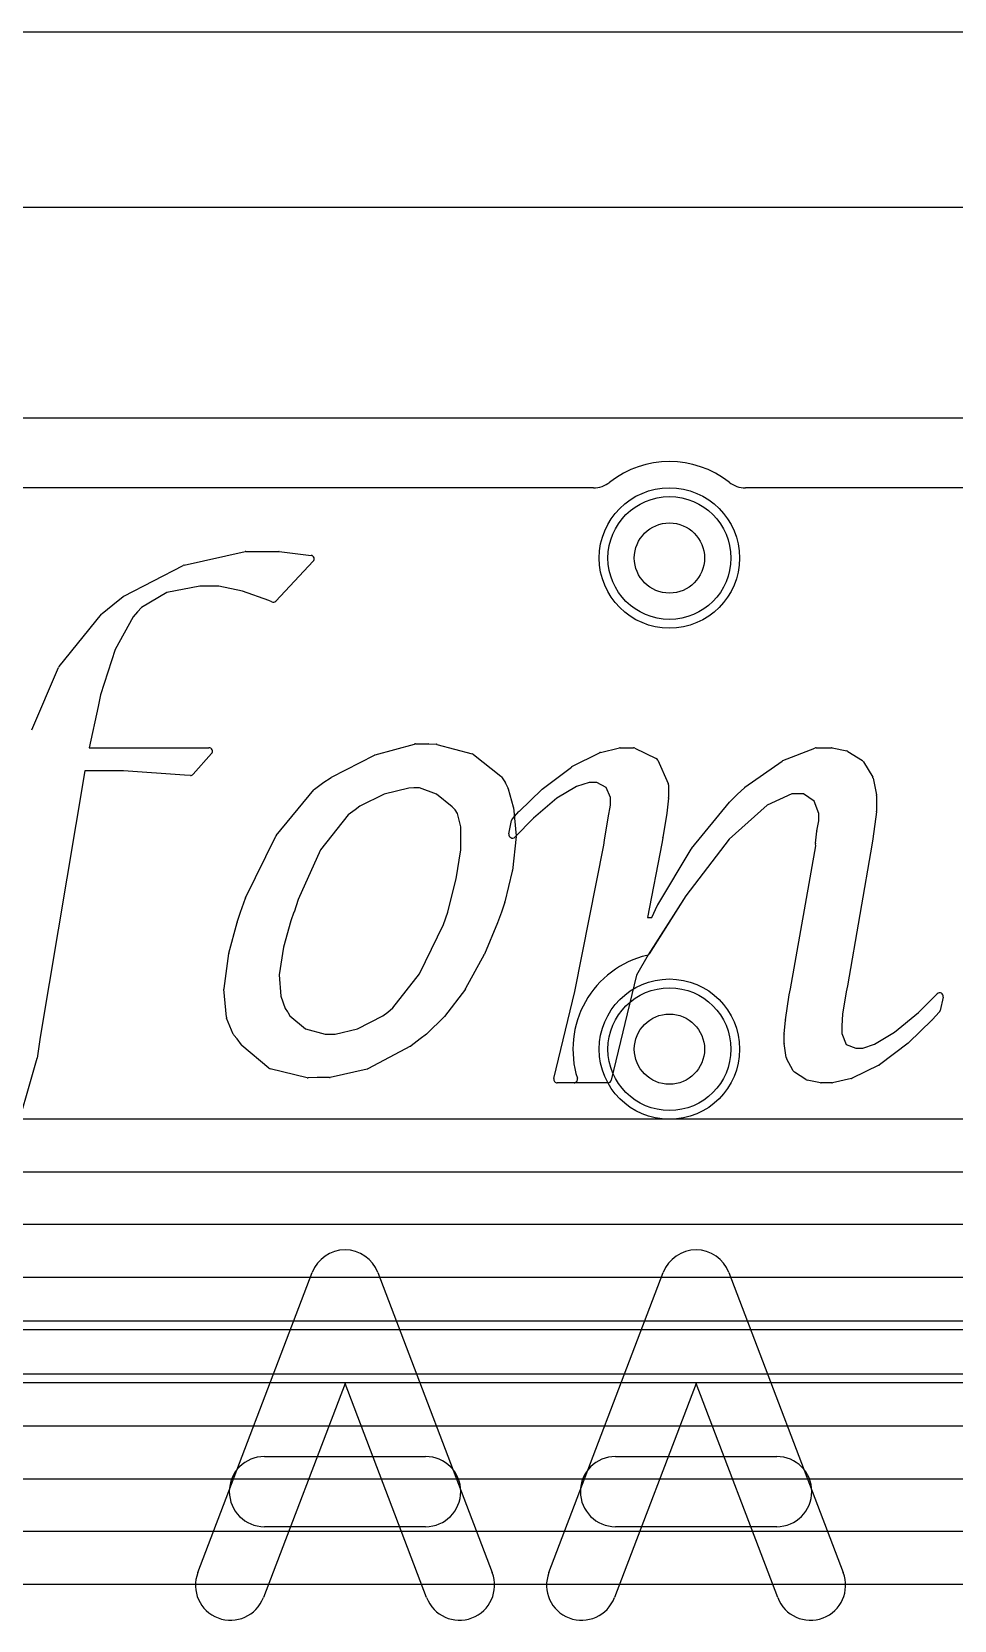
# Model space of a CAD drawing. Extents: x 0 to 57.3, y -1 to 20.5.
# Drawn here: x 12.184 to 14.811, y 15.972 to 20.5 of the extents above; entities that cross this region are included whole.
import ezdxf

# ---------------------------------------------------------------- set-up
doc = ezdxf.new("R2010")
doc.units = 0
for name, color, linetype in [('Hole', 1, 'CONTINUOUS'), ('L1', 3, 'CONTINUOUS'), ('L2', 3, 'CONTINUOUS'), ('L3', 3, 'CONTINUOUS'), ('L4', 3, 'CONTINUOUS'), ('Outline', 7, 'CONTINUOUS'), ('PartsArea-B', 111, 'CONTINUOUS'), ('PartsSilk-A', 221, 'CONTINUOUS'), ('Resist-A', 2, 'CONTINUOUS'), ('Resist-B', 2, 'CONTINUOUS'), ('Silk-A', 140, 'CONTINUOUS')]:
    doc.layers.add(name, color=color, linetype=linetype)

msp = doc.modelspace()

# ---------------------------------------------------------------- linework, layer by layer
at = {"layer": 'Hole'}
for centre in [(14, 19), (14, 17.6)]:
    msp.add_circle(centre, 0.1, dxfattribs=at)
at = {"layer": 'L1'}
msp.add_line((7.80004, 19.4), (17.775, 19.4), dxfattribs=at)
for centre in [(14, 19), (14, 17.6)]:
    msp.add_circle(centre, 0.2, dxfattribs=at)
at = {"layer": 'L2'}
msp.add_line((7.33668, 19.39996), (17.77499, 19.39996), dxfattribs=at)
for centre in [(14, 19), (14, 17.6)]:
    msp.add_circle(centre, 0.2, dxfattribs=at)
at = {"layer": 'L3'}
for p, q in [((7.33668, 19.39996), (17.77499, 19.39996)), ((22.48614, 17.40002), (9.06096, 17.40002)), ((9.06096, 17.24998), (22.48614, 17.24998)), ((22.48614, 17.09998), (9.06096, 17.09998)), ((9.06099, 16.94999), (22.48614, 16.94999)), ((22.48614, 16.79999), (9.06099, 16.79999)), ((9.06099, 16.64995), (22.12366, 16.64995))]:
    msp.add_line(p, q, dxfattribs=at)
for centre in [(14, 19), (14, 17.6)]:
    msp.add_circle(centre, 0.2, dxfattribs=at)
at = {"layer": 'L4'}
for p, q in [((7.33668, 19.39996), (17.77499, 19.39996)), ((22.3, 16.82504), (6.97808, 16.82504)), ((6.97808, 16.675), (22.3, 16.675)), ((22.3, 16.525), (6.97808, 16.525)), ((6.97809, 16.375), (21.28578, 16.375)), ((21.28578, 16.225), (6.97809, 16.225)), ((6.97809, 16.075), (20.68578, 16.075))]:
    msp.add_line(p, q, dxfattribs=at)
for centre in [(14, 19), (14, 17.6)]:
    msp.add_circle(centre, 0.2, dxfattribs=at)
at = {"layer": 'Outline'}
msp.add_line((5, 20), (18.45, 20), dxfattribs=at)
at = {"layer": 'PartsArea-B'}
msp.add_line((0, 20), (57.3, 20), dxfattribs=at)
at = {"layer": 'PartsSilk-A'}
for p, q in [((12.61769, 18.97961), (12.79115, 19.01871)), ((12.79335, 19.01895), (12.88704, 19.01895)), ((12.88828, 19.01887), (12.97949, 19.00749)), ((12.44605, 18.89119), (12.6153, 18.97873)), ((12.98554, 18.99073), (12.87883, 18.87694)), ((12.41454, 18.86618), (12.44438, 18.89011)), ((12.56825, 18.90177), (12.49631, 18.85893)), ((12.66278, 18.92015), (12.56825, 18.90177)), ((12.71681, 18.92015), (12.66278, 18.92015)), ((12.78434, 18.9059), (12.71681, 18.92015)), ((12.85869, 18.87849), (12.78434, 18.9059)), ((12.2614, 18.69071), (12.38247, 18.83997)), ((12.38395, 18.84145), (12.41451, 18.86616)), ((12.48502, 18.8466), (12.47241, 18.83233)), ((12.49631, 18.85893), (12.48502, 18.8466)), ((12.86753, 18.87462), (12.85869, 18.87849)), ((12.47241, 18.83233), (12.42082, 18.73931)), ((12.42082, 18.73931), (12.37966, 18.60964)), ((12.18371, 18.51058), (12.25998, 18.68835)), ((12.37966, 18.60964), (12.37233, 18.57699)), ((12.37233, 18.57699), (12.3471, 18.45913)), ((12.3471, 18.45913), (12.68818, 18.45913)), ((12.69568, 18.44251), (12.6435, 18.38342)), ((13.0371, 18.37502), (13.16009, 18.43786)), ((13.16197, 18.43859), (13.27392, 18.46961)), ((13.27659, 18.46997), (13.31322, 18.46997)), ((13.31362, 18.46996), (13.33569, 18.46909)), ((13.33793, 18.46874), (13.43792, 18.44141)), ((13.44146, 18.43963), (13.51953, 18.37832)), ((13.72227, 18.40528), (13.80111, 18.44476)), ((13.80321, 18.44553), (13.85763, 18.45884)), ((13.86001, 18.45913), (13.89742, 18.45913)), ((13.90178, 18.45813), (13.96239, 18.42873)), ((14.3229, 18.42242), (14.41458, 18.45844)), ((14.41824, 18.45913), (14.46159, 18.45913)), ((14.46366, 18.45891), (14.5051, 18.45012)), ((14.50842, 18.44876), (14.54952, 18.42247)), ((12.33477, 18.39327), (12.20769, 17.63384)), ((12.44474, 18.39327), (12.33477, 18.39327)), ((12.61849, 18.38059), (12.44474, 18.39327)), ((13.63778, 18.34088), (13.72068, 18.40428)), ((13.96719, 18.42374), (13.99638, 18.35699)), ((14.21488, 18.3464), (14.32079, 18.42128)), ((14.55271, 18.41919), (14.57908, 18.37519)), ((12.63569, 18.38004), (12.61891, 18.38056)), ((12.88025, 18.20893), (12.98693, 18.33934)), ((12.98867, 18.34101), (13.01215, 18.35864)), ((13.01266, 18.35899), (13.03615, 18.37447)), ((13.25756, 18.3435), (13.18774, 18.32705)), ((13.27174, 18.34492), (13.25756, 18.3435)), ((13.28794, 18.34492), (13.27174, 18.34492)), ((13.33671, 18.32664), (13.28794, 18.34492)), ((13.52168, 18.376), (13.53269, 18.35949)), ((13.53347, 18.35808), (13.54026, 18.34316)), ((13.54078, 18.34176), (13.55536, 18.29063)), ((13.57176, 18.27769), (13.63693, 18.34016)), ((13.7352, 18.34905), (13.67898, 18.31507)), ((13.77148, 18.36033), (13.7352, 18.34905)), ((13.79281, 18.36033), (13.77148, 18.36033)), ((13.82022, 18.34556), (13.79281, 18.36033)), ((13.83258, 18.3174), (13.82022, 18.34556)), ((13.99722, 18.35298), (13.99722, 18.31703)), ((14.19432, 18.32638), (14.21364, 18.34536)), ((14.5803, 18.37202), (14.58977, 18.32495)), ((13.11841, 18.29269), (13.1046, 18.2822)), ((13.18774, 18.32705), (13.11841, 18.29269)), ((13.38095, 18.29089), (13.33671, 18.32664)), ((13.67898, 18.31507), (13.61312, 18.25848)), ((13.82591, 18.25935), (13.83258, 18.2958)), ((13.83258, 18.2958), (13.83258, 18.3174)), ((13.99716, 18.31592), (13.99239, 18.27305)), ((14.06305, 18.17155), (14.17116, 18.30381)), ((14.27842, 18.29513), (14.17037, 18.19828)), ((14.17194, 18.30466), (14.19432, 18.32638)), ((14.34879, 18.3274), (14.27842, 18.29513)), ((14.38224, 18.3274), (14.34879, 18.3274)), ((14.41195, 18.30673), (14.38224, 18.3274)), ((14.42532, 18.27173), (14.41195, 18.30673)), ((14.58997, 18.32298), (14.58997, 18.27802)), ((13.08481, 18.26775), (13.00612, 18.16854)), ((13.10444, 18.28208), (13.08481, 18.26775)), ((13.38956, 18.28214), (13.38095, 18.29089)), ((13.39624, 18.27199), (13.38956, 18.28214)), ((13.40575, 18.23415), (13.39624, 18.27199)), ((13.543, 18.21367), (13.5506, 18.25215)), ((13.55298, 18.25691), (13.57125, 18.27717)), ((13.5557, 18.28879), (13.563, 18.20827)), ((13.61312, 18.25848), (13.55992, 18.2047)), ((13.81508, 18.19595), (13.82589, 18.25923)), ((13.99233, 18.27259), (13.98128, 18.2029)), ((14.4201, 18.22193), (14.42532, 18.25051)), ((14.42532, 18.25051), (14.42532, 18.27173)), ((14.58988, 18.27672), (14.57976, 18.19976)), ((12.79269, 18.03173), (12.87902, 18.20701)), ((13.40566, 18.16805), (13.40575, 18.23415)), ((13.56299, 18.20631), (13.55273, 18.10916)), ((13.98124, 18.20267), (13.97818, 18.18595)), ((14.41607, 18.18739), (14.42001, 18.22128)), ((13.00612, 18.16854), (12.94255, 18.02643)), ((13.39226, 18.08596), (13.40566, 18.16805)), ((13.7302, 17.76401), (13.81304, 18.1813)), ((13.81304, 18.1813), (13.81504, 18.19565)), ((13.97816, 18.18586), (13.93756, 17.97547)), ((13.96665, 18.01145), (14.06222, 18.17037)), ((14.17037, 18.19828), (14.04689, 18.03684)), ((14.34453, 17.77171), (14.4166, 18.17976)), ((14.4166, 18.17976), (14.41605, 18.18524)), ((14.57761, 18.18746), (14.50768, 17.7807)), ((14.5797, 18.19932), (14.57761, 18.18746)), ((13.3749, 18.01422), (13.39226, 18.08596)), ((13.5525, 18.10784), (13.53104, 18.01974)), ((12.77831, 17.99044), (12.79222, 18.03058)), ((12.94255, 18.02643), (12.93065, 17.99054)), ((14.04689, 18.03684), (13.93986, 17.86845)), ((12.76874, 17.96189), (12.77827, 17.99034)), ((12.93055, 17.99025), (12.92171, 17.96609)), ((13.35688, 17.95565), (13.36848, 17.99039)), ((13.36848, 17.99039), (13.3749, 18.01422)), ((13.52126, 17.99029), (13.51058, 17.96031)), ((13.53081, 18.01895), (13.52132, 17.99049)), ((13.93756, 17.97547), (13.94989, 17.97547)), ((13.94989, 17.97547), (13.96615, 18.01051)), ((12.74539, 17.8734), (12.76856, 17.96126)), ((12.92171, 17.96609), (12.90026, 17.89097)), ((13.2877, 17.81456), (13.35688, 17.95565)), ((13.51037, 17.95978), (13.47287, 17.87096)), ((12.90026, 17.89097), (12.88852, 17.81185)), ((12.73125, 17.77295), (12.74516, 17.87224)), ((13.47245, 17.87008), (13.41953, 17.77263)), ((13.93986, 17.86845), (13.90667, 17.81083)), ((12.88852, 17.81185), (12.89328, 17.75104)), ((13.2123, 17.7182), (13.2877, 17.81456)), ((13.90667, 17.81083), (13.83443, 17.5118)), ((12.73802, 17.69131), (12.73119, 17.7707)), ((12.89328, 17.75104), (12.90578, 17.7159)), ((13.41871, 17.77137), (13.35929, 17.69295)), ((13.67087, 17.51648), (13.7302, 17.76401)), ((14.33096, 17.68343), (14.34147, 17.75497)), ((14.34152, 17.75533), (14.34453, 17.77171)), ((14.50352, 17.76337), (14.49325, 17.6993)), ((14.50754, 17.78005), (14.50352, 17.76337)), ((14.70946, 17.70483), (14.76287, 17.75774)), ((12.90578, 17.7159), (12.91242, 17.70609)), ((12.91273, 17.7056), (12.91901, 17.69506)), ((13.18361, 17.69544), (13.19765, 17.70585)), ((13.19765, 17.70585), (13.2123, 17.7182)), ((14.6413, 17.64823), (14.70946, 17.70483)), ((14.76877, 17.70541), (14.74928, 17.6842)), ((14.77967, 17.74848), (14.77117, 17.71002)), ((12.75747, 17.64309), (12.73874, 17.68834)), ((12.91901, 17.69506), (12.9638, 17.65826)), ((13.11184, 17.65786), (13.18361, 17.69544)), ((13.35829, 17.69182), (13.30873, 17.64363)), ((14.32658, 17.64403), (14.33091, 17.68308)), ((14.49325, 17.6993), (14.49117, 17.66649)), ((14.49117, 17.66649), (14.49117, 17.64503)), ((14.74886, 17.68377), (14.68081, 17.61814)), ((12.20769, 17.63384), (12.19876, 17.5743)), ((12.76904, 17.62919), (12.75922, 17.64029)), ((12.78061, 17.61209), (12.76904, 17.62919)), ((12.9638, 17.65826), (13.01909, 17.64309)), ((13.01909, 17.64309), (13.03738, 17.64309)), ((13.03788, 17.64308), (13.04778, 17.64259)), ((13.04778, 17.64259), (13.11184, 17.65786)), ((13.28974, 17.62919), (13.26418, 17.60927)), ((13.30778, 17.64283), (13.28974, 17.62919)), ((14.32652, 17.61725), (14.32652, 17.64293)), ((14.33271, 17.57669), (14.32664, 17.61571)), ((14.49117, 17.64503), (14.50331, 17.61364)), ((14.50331, 17.61364), (14.53083, 17.60294)), ((14.55115, 17.60294), (14.58435, 17.61428)), ((14.58435, 17.61428), (14.6413, 17.64823)), ((14.67993, 17.61739), (14.59799, 17.55496)), ((12.19848, 17.57301), (12.12697, 17.32455)), ((12.85861, 17.54629), (12.78248, 17.61003)), ((13.26271, 17.60832), (13.14133, 17.54403)), ((14.35247, 17.53803), (14.33374, 17.57357)), ((14.53083, 17.60294), (14.55115, 17.60294)), ((12.96766, 17.51827), (12.86262, 17.54425)), ((13.13885, 17.54312), (13.03346, 17.51935)), ((14.38885, 17.5132), (14.35593, 17.53427)), ((14.59629, 17.55391), (14.52041, 17.51713)), ((12.99647, 17.51911), (12.9705, 17.51798)), ((13.03126, 17.51911), (12.99647, 17.51911)), ((13.82471, 17.50415), (13.68059, 17.50415)), ((14.43071, 17.50433), (14.39233, 17.5118)), ((14.46266, 17.50415), (14.43262, 17.50415)), ((14.51824, 17.51637), (14.46485, 17.50439)), ((12.65655, 16.10782), (12.98248, 16.96338)), ((13.16938, 16.96338), (13.4953, 16.10782)), ((13.65655, 16.10782), (13.98248, 16.96338)), ((14.16938, 16.96338), (14.4953, 16.10782)), ((13.07593, 16.64688), (12.84345, 16.03662)), ((13.3084, 16.03662), (13.07593, 16.64688)), ((14.07593, 16.64688), (13.84345, 16.03662)), ((14.3084, 16.03662), (14.07593, 16.64688)), ((12.8463, 16.43889), (13.30556, 16.43889)), ((13.8463, 16.43889), (14.30556, 16.43889)), ((13.30556, 16.23889), (12.8463, 16.23889)), ((14.30556, 16.23889), (13.8463, 16.23889))]:
    msp.add_line(p, q, dxfattribs=at)
for centre, radius, start, end in [((12.79335, 19.00895), 0.01, 90, 102.70273), ((12.88704, 19.00895), 0.01, 82.87498, 90), ((12.61989, 18.96985), 0.01, 102.70273, 117.33408), ((12.97825, 18.99757), 0.01, -43.17591, 82.87498), ((12.45064, 18.88231), 0.01, 117.33408, 128.74928), ((12.39024, 18.83367), 0.01, 128.95496, 140.96449), ((12.4208, 18.85838), 0.01, 128.74928, 128.95496), ((12.87154, 18.88378), 0.01, -113.6425, -43.17591), ((12.26917, 18.68441), 0.01, 140.96449, 156.79388), ((12.68818, 18.44913), 0.01, -41.43377, 90), ((13.16464, 18.42896), 0.01, 105.49649, 117.06418), ((13.27659, 18.45997), 0.01, 90, 105.48601), ((13.31322, 18.45997), 0.01, 87.7071, 90), ((13.33529, 18.4591), 0.01, 74.68455, 87.73009), ((13.43528, 18.43176), 0.01, 51.85885, 74.71445), ((13.80559, 18.43582), 0.01, 103.77214, 116.6163), ((13.86001, 18.44913), 0.01, 90, 103.77214), ((13.89742, 18.44913), 0.01, 64.15239, 90), ((13.95803, 18.41973), 0.01, 23.6425, 64.15239), ((14.41824, 18.44913), 0.01, 90, 111.46106), ((14.46159, 18.44913), 0.01, 78.04935, 90), ((14.50303, 18.44034), 0.01, 57.37496, 78.04935), ((12.636, 18.39004), 0.01, -91.7756, -41.43377), ((13.72675, 18.39634), 0.01, 116.6163, 127.39732), ((14.32656, 18.41311), 0.01, 111.46106, 125.23136), ((14.54413, 18.41405), 0.01, 30.92446, 57.37496), ((12.61922, 18.39056), 0.01, -94.1877, -91.7756), ((12.99467, 18.33301), 0.01, 126.8699, 140.71534), ((13.01815, 18.35064), 0.01, 123.32432, 126.88921), ((13.04165, 18.36612), 0.01, 117.07775, 123.3798), ((13.51335, 18.37046), 0.01, 33.62653, 51.85649), ((13.52437, 18.35394), 0.01, 24.46293, 33.70546), ((13.53116, 18.33902), 0.01, 15.89819, 24.47162), ((13.64385, 18.33294), 0.01, 127.39732, 133.78457), ((13.98722, 18.35298), 0.01, 0, 23.6425), ((14.22065, 18.33823), 0.01, 125.23136, 134.51377), ((14.5705, 18.37005), 0.01, 11.36614, 30.92446), ((13.98722, 18.31703), 0.01, -6.37182, 0), ((14.1789, 18.29748), 0.01, 134.10862, 140.72269), ((14.57997, 18.32298), 0.01, 0, 11.36614), ((13.09855, 18.29016), 0.01, -53.90943, -52.7819), ((13.56041, 18.25021), 0.01, 137.95745, 168.81367), ((13.54574, 18.28789), 0.01, 5.16331, 15.91921), ((13.57868, 18.27047), 0.01, 133.78457, 137.95745), ((13.83575, 18.25755), 0.01, 169.63368, 170.3305), ((13.98245, 18.27416), 0.01, -9.0292, -6.37182), ((14.57997, 18.27802), 0.01, -7.47342, 0), ((12.88799, 18.20259), 0.01, 140.67836, 153.77784), ((13.55281, 18.21173), 0.01, 168.81367, -44.67584), ((13.55304, 18.20737), 0.01, -6.08094, 5.18112), ((13.9714, 18.20447), 0.01, -10.36632, -9.0292), ((14.42994, 18.22013), 0.01, 169.63368, 173.39397), ((13.82494, 18.19427), 0.01, 170.3305, 172.06445), ((13.96834, 18.18775), 0.01, -10.89418, -10.36632), ((14.07079, 18.16522), 0.01, 140.72269, 148.99693), ((14.426, 18.18624), 0.01, 173.39397, -174.2609), ((14.56985, 18.20106), 0.01, -10.01793, -7.47342), ((13.54279, 18.11021), 0.01, -13.71647, -6.02821), ((12.80167, 18.02731), 0.01, 153.79336, 160.8925), ((12.78775, 17.98716), 0.01, 160.83983, 161.47463), ((12.92116, 17.99369), 0.01, -20.12017, -18.34428), ((13.51171, 17.99326), 0.01, -17.27542, -16.10105), ((13.52132, 18.02211), 0.01, -18.41683, -13.69146), ((13.97522, 18.0063), 0.01, 148.99693, 155.1008), ((12.77823, 17.95871), 0.01, 161.47454, 165.22925), ((13.50116, 17.96367), 0.01, -22.89759, -19.61422), ((12.75506, 17.87085), 0.01, 165.22728, 172.02656), ((13.46366, 17.87485), 0.01, -28.48701, -22.88958), ((12.74115, 17.77156), 0.01, 172.00769, -175.08093), ((13.41074, 17.7774), 0.01, -37.11068, -28.50479), ((14.35136, 17.75352), 0.01001, 169.57735, 171.65913), ((14.49782, 17.78239), 0.01, -13.53586, -9.72597), ((14.76991, 17.75064), 0.01, -12.47907, 134.75688), ((12.90414, 17.70049), 0.01, 30.74747, 34.08295), ((14.76141, 17.71218), 0.01, -42.609, -12.47907), ((12.74798, 17.69216), 0.01, -175.12212, -157.51623), ((13.35132, 17.69899), 0.01, -45.81035, -37.15422), ((14.34085, 17.68198), 0.01, 171.65913, 173.68512), ((14.74192, 17.69097), 0.01, -46.05341, -42.609), ((12.76671, 17.64692), 0.01, -157.48589, -138.49052), ((13.03738, 17.63309), 0.01, 87.13473, 90), ((13.30183, 17.65086), 0.01, -53.46261, -46.33881), ((14.33652, 17.64293), 0.01, 173.68512, 180), ((14.33652, 17.61725), 0.01, 180, -171.14057), ((14.67387, 17.62534), 0.01, -52.68303, -46.05341), ((12.18887, 17.57578), 0.01, -16.07917, -8.51093), ((12.7889, 17.6177), 0.01, -145.91304, -129.93598), ((13.25803, 17.61716), 0.01, -62.10273, -52.06613), ((14.34259, 17.57823), 0.01, -171.14057, -152.23079), ((12.86502, 17.55396), 0.01, -129.8863, -103.89541), ((13.13665, 17.55287), 0.01, -77.28466, -62.09349), ((14.36132, 17.54269), 0.01, -152.23079, -122.62504), ((14.59193, 17.56291), 0.01, -64.15239, -52.68303), ((12.97007, 17.52797), 0.01, -103.95282, -87.51408), ((13.03126, 17.52911), 0.01, -90, -77.29299), ((13.68059, 17.51415), 0.01, 166.51987, -90), ((13.82471, 17.51415), 0.01, -90, -13.59156), ((14.39424, 17.52162), 0.01, -122.62504, -101.00666), ((14.43262, 17.51415), 0.01, -101.00666, -90), ((14.46266, 17.51415), 0.01, -90, -77.35315), ((14.51605, 17.52613), 0.01, -77.35315, -64.15239), ((13.07593, 16.92778), 0.1, 20.85446, 159.1454), ((14.07593, 16.92778), 0.1, 20.85446, 159.1454), ((12.8463, 16.33889), 0.1, 90, -90), ((13.30556, 16.33889), 0.1, -90, 90), ((13.8463, 16.33889), 0.1, 90, -90), ((14.30556, 16.33889), 0.1, -90, 90), ((12.75, 16.07222), 0.1, 159.14554, -20.8546), ((13.40185, 16.07222), 0.1, -159.14554, 20.85401), ((13.75, 16.07222), 0.1, 159.14554, -20.8546), ((14.40185, 16.07222), 0.1, -159.14554, 20.85401)]:
    msp.add_arc(centre, radius, start, end, dxfattribs=at)
at = {"layer": 'Resist-A'}
for centre in [(14, 19), (14, 17.6)]:
    msp.add_circle(centre, 0.175, dxfattribs=at)
at = {"layer": 'Resist-B'}
for centre in [(14, 19), (14, 17.6)]:
    msp.add_circle(centre, 0.175, dxfattribs=at)
at = {"layer": 'Silk-A'}
for p, q in [((5.575, 20.5), (18.925, 20.5)), ((13.78349, 19.2), (11.71651, 19.2)), ((16.28349, 19.2), (14.21651, 19.2)), ((12.61769, 18.97961), (12.79115, 19.01871)), ((12.79335, 19.01895), (12.88704, 19.01895)), ((12.88828, 19.01887), (12.97949, 19.00749)), ((12.44605, 18.89119), (12.6153, 18.97873)), ((12.98554, 18.99073), (12.87883, 18.87694)), ((12.41454, 18.86618), (12.44438, 18.89011)), ((12.56825, 18.90177), (12.49631, 18.85893)), ((12.66278, 18.92015), (12.56825, 18.90177)), ((12.71681, 18.92015), (12.66278, 18.92015)), ((12.78434, 18.9059), (12.71681, 18.92015)), ((12.85869, 18.87849), (12.78434, 18.9059)), ((12.2614, 18.69071), (12.38247, 18.83997)), ((12.38395, 18.84145), (12.41451, 18.86616)), ((12.48502, 18.8466), (12.47241, 18.83233)), ((12.49631, 18.85893), (12.48502, 18.8466)), ((12.86753, 18.87462), (12.85869, 18.87849)), ((12.47241, 18.83233), (12.42082, 18.73931)), ((12.42082, 18.73931), (12.37966, 18.60964)), ((12.18371, 18.51058), (12.25998, 18.68835)), ((12.37966, 18.60964), (12.37233, 18.57699)), ((12.37233, 18.57699), (12.3471, 18.45913)), ((12.3471, 18.45913), (12.68818, 18.45913)), ((12.69568, 18.44251), (12.6435, 18.38342)), ((13.0371, 18.37502), (13.16009, 18.43786)), ((13.16197, 18.43859), (13.27392, 18.46961)), ((13.27659, 18.46997), (13.31322, 18.46997)), ((13.31362, 18.46996), (13.33569, 18.46909)), ((13.33793, 18.46874), (13.43792, 18.44141)), ((13.44146, 18.43963), (13.51953, 18.37832)), ((13.72227, 18.40528), (13.80111, 18.44476)), ((13.80321, 18.44553), (13.85763, 18.45884)), ((13.86001, 18.45913), (13.89742, 18.45913)), ((13.90178, 18.45813), (13.96239, 18.42873)), ((14.3229, 18.42242), (14.41458, 18.45844)), ((14.41824, 18.45913), (14.46159, 18.45913)), ((14.46366, 18.45891), (14.5051, 18.45012)), ((14.50842, 18.44876), (14.54952, 18.42247)), ((12.33477, 18.39327), (12.20769, 17.63384)), ((12.44474, 18.39327), (12.33477, 18.39327)), ((12.61849, 18.38059), (12.44474, 18.39327)), ((13.63778, 18.34088), (13.72068, 18.40428)), ((13.96719, 18.42374), (13.99638, 18.35699)), ((14.21488, 18.3464), (14.32079, 18.42128)), ((14.55271, 18.41919), (14.57908, 18.37519)), ((12.63569, 18.38004), (12.61891, 18.38056)), ((12.88025, 18.20893), (12.98693, 18.33934)), ((12.98867, 18.34101), (13.01215, 18.35864)), ((13.01266, 18.35899), (13.03615, 18.37447)), ((13.25756, 18.3435), (13.18774, 18.32705)), ((13.27174, 18.34492), (13.25756, 18.3435)), ((13.28794, 18.34492), (13.27174, 18.34492)), ((13.33671, 18.32664), (13.28794, 18.34492)), ((13.52168, 18.376), (13.53269, 18.35949)), ((13.53347, 18.35808), (13.54026, 18.34316)), ((13.54078, 18.34176), (13.55536, 18.29063)), ((13.57176, 18.27769), (13.63693, 18.34016)), ((13.7352, 18.34905), (13.67898, 18.31507)), ((13.77148, 18.36033), (13.7352, 18.34905)), ((13.79281, 18.36033), (13.77148, 18.36033)), ((13.82022, 18.34556), (13.79281, 18.36033)), ((13.83258, 18.3174), (13.82022, 18.34556)), ((13.99722, 18.35298), (13.99722, 18.31703)), ((14.19432, 18.32638), (14.21364, 18.34536)), ((14.5803, 18.37202), (14.58977, 18.32495)), ((13.11841, 18.29269), (13.1046, 18.2822)), ((13.18774, 18.32705), (13.11841, 18.29269)), ((13.38095, 18.29089), (13.33671, 18.32664)), ((13.67898, 18.31507), (13.61312, 18.25848)), ((13.82591, 18.25935), (13.83258, 18.2958)), ((13.83258, 18.2958), (13.83258, 18.3174)), ((13.99716, 18.31592), (13.99239, 18.27305)), ((14.06305, 18.17155), (14.17116, 18.30381)), ((14.27842, 18.29513), (14.17037, 18.19828)), ((14.17194, 18.30466), (14.19432, 18.32638)), ((14.34879, 18.3274), (14.27842, 18.29513)), ((14.38224, 18.3274), (14.34879, 18.3274)), ((14.41195, 18.30673), (14.38224, 18.3274)), ((14.42532, 18.27173), (14.41195, 18.30673)), ((14.58997, 18.32298), (14.58997, 18.27802)), ((13.08481, 18.26775), (13.00612, 18.16854)), ((13.10444, 18.28208), (13.08481, 18.26775)), ((13.38956, 18.28214), (13.38095, 18.29089)), ((13.39624, 18.27199), (13.38956, 18.28214)), ((13.40575, 18.23415), (13.39624, 18.27199)), ((13.543, 18.21367), (13.5506, 18.25215)), ((13.55298, 18.25691), (13.57125, 18.27717)), ((13.5557, 18.28879), (13.563, 18.20827)), ((13.61312, 18.25848), (13.55992, 18.2047)), ((13.81508, 18.19595), (13.82589, 18.25923)), ((13.99233, 18.27259), (13.98128, 18.2029)), ((14.4201, 18.22193), (14.42532, 18.25051)), ((14.42532, 18.25051), (14.42532, 18.27173)), ((14.58988, 18.27672), (14.57976, 18.19976)), ((12.79269, 18.03173), (12.87902, 18.20701)), ((13.40566, 18.16805), (13.40575, 18.23415)), ((13.56299, 18.20631), (13.55273, 18.10916)), ((13.98124, 18.20267), (13.97818, 18.18595)), ((14.41607, 18.18739), (14.42001, 18.22128)), ((13.00612, 18.16854), (12.94255, 18.02643)), ((13.39226, 18.08596), (13.40566, 18.16805)), ((13.7302, 17.76401), (13.81304, 18.1813)), ((13.81304, 18.1813), (13.81504, 18.19565)), ((13.97816, 18.18586), (13.93756, 17.97547)), ((13.96665, 18.01145), (14.06222, 18.17037)), ((14.17037, 18.19828), (14.04689, 18.03684)), ((14.34453, 17.77171), (14.4166, 18.17976)), ((14.4166, 18.17976), (14.41605, 18.18524)), ((14.57761, 18.18746), (14.50768, 17.7807)), ((14.5797, 18.19932), (14.57761, 18.18746)), ((13.3749, 18.01422), (13.39226, 18.08596)), ((13.5525, 18.10784), (13.53104, 18.01974)), ((12.77831, 17.99044), (12.79222, 18.03058)), ((12.94255, 18.02643), (12.93065, 17.99054)), ((14.04689, 18.03684), (13.94199, 17.87178)), ((12.76874, 17.96189), (12.77827, 17.99034)), ((12.93055, 17.99025), (12.92171, 17.96609)), ((13.35688, 17.95565), (13.36848, 17.99039)), ((13.36848, 17.99039), (13.3749, 18.01422)), ((13.52126, 17.99029), (13.51058, 17.96031)), ((13.53081, 18.01895), (13.52132, 17.99049)), ((13.93756, 17.97547), (13.94989, 17.97547)), ((13.94989, 17.97547), (13.96615, 18.01051)), ((12.74539, 17.8734), (12.76856, 17.96126)), ((12.92171, 17.96609), (12.90026, 17.89097)), ((13.2877, 17.81456), (13.35688, 17.95565)), ((13.51037, 17.95978), (13.47287, 17.87096)), ((12.90026, 17.89097), (12.88852, 17.81185)), ((12.73125, 17.77295), (12.74516, 17.87224)), ((13.47245, 17.87008), (13.41953, 17.77263)), ((12.88852, 17.81185), (12.89328, 17.75104)), ((13.2123, 17.7182), (13.2877, 17.81456)), ((12.73802, 17.69131), (12.73119, 17.7707)), ((12.89328, 17.75104), (12.90578, 17.7159)), ((13.41871, 17.77137), (13.35929, 17.69295)), ((13.67087, 17.51648), (13.7302, 17.76401)), ((14.33096, 17.68343), (14.34147, 17.75497)), ((14.34152, 17.75533), (14.34453, 17.77171)), ((14.50352, 17.76337), (14.49325, 17.6993)), ((14.50754, 17.78005), (14.50352, 17.76337)), ((14.70946, 17.70483), (14.76287, 17.75774)), ((12.90578, 17.7159), (12.91242, 17.70609)), ((12.91273, 17.7056), (12.91901, 17.69506)), ((13.18361, 17.69544), (13.19765, 17.70585)), ((13.19765, 17.70585), (13.2123, 17.7182)), ((14.6413, 17.64823), (14.70946, 17.70483)), ((14.76877, 17.70541), (14.74928, 17.6842)), ((14.77967, 17.74848), (14.77117, 17.71002)), ((12.75747, 17.64309), (12.73874, 17.68834)), ((12.91901, 17.69506), (12.9638, 17.65826)), ((13.11184, 17.65786), (13.18361, 17.69544)), ((13.35829, 17.69182), (13.30873, 17.64363)), ((14.32658, 17.64403), (14.33091, 17.68308)), ((14.49325, 17.6993), (14.49117, 17.66649)), ((14.49117, 17.66649), (14.49117, 17.64503)), ((14.74886, 17.68377), (14.68081, 17.61814)), ((12.20769, 17.63384), (12.19876, 17.5743)), ((12.76904, 17.62919), (12.75922, 17.64029)), ((12.78061, 17.61209), (12.76904, 17.62919)), ((12.9638, 17.65826), (13.01909, 17.64309)), ((13.01909, 17.64309), (13.03738, 17.64309)), ((13.03788, 17.64308), (13.04778, 17.64259)), ((13.04778, 17.64259), (13.11184, 17.65786)), ((13.28974, 17.62919), (13.26418, 17.60927)), ((13.30778, 17.64283), (13.28974, 17.62919)), ((14.32652, 17.61725), (14.32652, 17.64293)), ((14.33271, 17.57669), (14.32664, 17.61571)), ((14.49117, 17.64503), (14.50331, 17.61364)), ((14.50331, 17.61364), (14.53083, 17.60294)), ((14.55115, 17.60294), (14.58435, 17.61428)), ((14.58435, 17.61428), (14.6413, 17.64823)), ((14.67993, 17.61739), (14.59799, 17.55496)), ((12.19848, 17.57301), (12.12697, 17.32455)), ((12.85861, 17.54629), (12.78248, 17.61003)), ((13.26271, 17.60832), (13.14133, 17.54403)), ((14.35247, 17.53803), (14.33374, 17.57357)), ((14.53083, 17.60294), (14.55115, 17.60294)), ((12.96766, 17.51827), (12.86262, 17.54425)), ((13.13885, 17.54312), (13.03346, 17.51935)), ((14.38885, 17.5132), (14.35593, 17.53427)), ((14.59629, 17.55391), (14.52041, 17.51713)), ((12.99647, 17.51911), (12.9705, 17.51798)), ((13.03126, 17.51911), (12.99647, 17.51911)), ((13.72824, 17.50415), (13.68059, 17.50415)), ((14.43071, 17.50433), (14.39233, 17.5118)), ((14.46266, 17.50415), (14.43262, 17.50415)), ((14.51824, 17.51637), (14.46485, 17.50439)), ((12.65655, 16.10782), (12.98248, 16.96338)), ((13.16938, 16.96338), (13.4953, 16.10782)), ((13.65655, 16.10782), (13.98248, 16.96338)), ((14.16938, 16.96338), (14.4953, 16.10782)), ((13.07593, 16.64688), (12.84345, 16.03662)), ((13.3084, 16.03662), (13.07593, 16.64688)), ((14.07593, 16.64688), (13.84345, 16.03662)), ((14.3084, 16.03662), (14.07593, 16.64688)), ((12.8463, 16.43889), (13.30556, 16.43889)), ((13.8463, 16.43889), (14.30556, 16.43889)), ((13.30556, 16.23889), (12.8463, 16.23889)), ((14.30556, 16.23889), (13.8463, 16.23889))]:
    msp.add_line(p, q, dxfattribs=at)
for centre, radius, start, end in [((14, 19), 0.275, 51.78695, 128.21305), ((13.78349, 19.275), 0.075, -90, -51.78399), ((14.21651, 19.275), 0.075, -128.21601, -90), ((12.79335, 19.00895), 0.01, 90, 102.70273), ((12.88704, 19.00895), 0.01, 82.87498, 90), ((12.61989, 18.96985), 0.01, 102.70273, 117.33408), ((12.97825, 18.99757), 0.01, -43.17591, 82.87498), ((12.45064, 18.88231), 0.01, 117.33408, 128.74928), ((12.39024, 18.83367), 0.01, 128.95496, 140.96449), ((12.4208, 18.85838), 0.01, 128.74928, 128.95496), ((12.87154, 18.88378), 0.01, -113.6425, -43.17591), ((12.26917, 18.68441), 0.01, 140.96449, 156.79388), ((12.68818, 18.44913), 0.01, -41.43377, 90), ((13.16464, 18.42896), 0.01, 105.49649, 117.06418), ((13.27659, 18.45997), 0.01, 90, 105.48601), ((13.31322, 18.45997), 0.01, 87.7071, 90), ((13.33529, 18.4591), 0.01, 74.68455, 87.73009), ((13.43528, 18.43176), 0.01, 51.85885, 74.71445), ((13.80559, 18.43582), 0.01, 103.77214, 116.6163), ((13.86001, 18.44913), 0.01, 90, 103.77214), ((13.89742, 18.44913), 0.01, 64.15239, 90), ((13.95803, 18.41973), 0.01, 23.6425, 64.15239), ((14.41824, 18.44913), 0.01, 90, 111.46106), ((14.46159, 18.44913), 0.01, 78.04935, 90), ((14.50303, 18.44034), 0.01, 57.37496, 78.04935), ((12.636, 18.39004), 0.01, -91.7756, -41.43377), ((13.72675, 18.39634), 0.01, 116.6163, 127.39732), ((14.32656, 18.41311), 0.01, 111.46106, 125.23136), ((14.54413, 18.41405), 0.01, 30.92446, 57.37496), ((12.61922, 18.39056), 0.01, -94.1877, -91.7756), ((12.99467, 18.33301), 0.01, 126.8699, 140.71534), ((13.01815, 18.35064), 0.01, 123.32432, 126.88921), ((13.04165, 18.36612), 0.01, 117.07775, 123.3798), ((13.51335, 18.37046), 0.01, 33.62653, 51.85649), ((13.52437, 18.35394), 0.01, 24.46293, 33.70546), ((13.53116, 18.33902), 0.01, 15.89819, 24.47162), ((13.64385, 18.33294), 0.01, 127.39732, 133.78457), ((13.98722, 18.35298), 0.01, 0, 23.6425), ((14.22065, 18.33823), 0.01, 125.23136, 134.51377), ((14.5705, 18.37005), 0.01, 11.36614, 30.92446), ((13.98722, 18.31703), 0.01, -6.37182, 0), ((14.1789, 18.29748), 0.01, 134.10862, 140.72269), ((14.57997, 18.32298), 0.01, 0, 11.36614), ((13.09855, 18.29016), 0.01, -53.90943, -52.7819), ((13.56041, 18.25021), 0.01, 137.95745, 168.81367), ((13.54574, 18.28789), 0.01, 5.16331, 15.91921), ((13.57868, 18.27047), 0.01, 133.78457, 137.95745), ((13.83575, 18.25755), 0.01, 169.63368, 170.3305), ((13.98245, 18.27416), 0.01, -9.0292, -6.37182), ((14.57997, 18.27802), 0.01, -7.47342, 0), ((12.88799, 18.20259), 0.01, 140.67836, 153.77784), ((13.55281, 18.21173), 0.01, 168.81367, -44.67584), ((13.55304, 18.20737), 0.01, -6.08094, 5.18112), ((13.9714, 18.20447), 0.01, -10.36632, -9.0292), ((14.42994, 18.22013), 0.01, 169.63368, 173.39397), ((13.82494, 18.19427), 0.01, 170.3305, 172.06445), ((13.96834, 18.18775), 0.01, -10.89418, -10.36632), ((14.07079, 18.16522), 0.01, 140.72269, 148.99693), ((14.426, 18.18624), 0.01, 173.39397, -174.2609), ((14.56985, 18.20106), 0.01, -10.01793, -7.47342), ((13.54279, 18.11021), 0.01, -13.71647, -6.02821), ((12.80167, 18.02731), 0.01, 153.79336, 160.8925), ((12.78775, 17.98716), 0.01, 160.83983, 161.47463), ((12.92116, 17.99369), 0.01, -20.12017, -18.34428), ((13.51171, 17.99326), 0.01, -17.27542, -16.10105), ((13.52132, 18.02211), 0.01, -18.41683, -13.69146), ((13.97522, 18.0063), 0.01, 148.99693, 155.1008), ((12.77823, 17.95871), 0.01, 161.47454, 165.22925), ((13.50116, 17.96367), 0.01, -22.89759, -19.61422), ((12.75506, 17.87085), 0.01, 165.22728, 172.02656), ((13.46366, 17.87485), 0.01, -28.48701, -22.88958), ((14, 17.6), 0.275, 103.48341, -162.46837), ((13.93355, 17.87714), 0.01, -76.51987, -32.41845), ((12.74115, 17.77156), 0.01, 172.00769, -175.08093), ((13.41074, 17.7774), 0.01, -37.11068, -28.50479), ((14.35137, 17.75352), 0.01001, 169.58769, 171.66744), ((14.49782, 17.78239), 0.01, -13.53586, -9.72597), ((14.76991, 17.75064), 0.01, -12.47907, 134.75688), ((12.90414, 17.70049), 0.01, 30.74747, 34.08295), ((14.76141, 17.71218), 0.01, -42.609, -12.47907), ((12.74798, 17.69216), 0.01, -175.12212, -157.51623), ((13.35132, 17.69899), 0.01, -45.81035, -37.15422), ((14.34085, 17.68198), 0.01, 171.65913, 173.68512), ((14.74192, 17.69097), 0.01, -46.05341, -42.609), ((12.76671, 17.64692), 0.01, -157.48589, -138.49052), ((13.03738, 17.63309), 0.01, 87.13473, 90), ((13.30183, 17.65086), 0.01, -53.46261, -46.33881), ((14.33652, 17.64293), 0.01, 173.68512, 180), ((14.33652, 17.61725), 0.01, 180, -171.14057), ((14.67387, 17.62534), 0.01, -52.68303, -46.05341), ((12.18887, 17.57578), 0.01, -16.07917, -8.51093), ((12.7889, 17.6177), 0.01, -145.91304, -129.93598), ((13.25803, 17.61716), 0.01, -62.10273, -52.06613), ((14.34259, 17.57823), 0.01, -171.14057, -152.23079), ((12.86502, 17.55396), 0.01, -129.8863, -103.89541), ((13.13665, 17.55287), 0.01, -77.28466, -62.09349), ((14.36132, 17.54269), 0.01, -152.23079, -122.62504), ((14.59193, 17.56291), 0.01, -64.15239, -52.68303), ((12.97007, 17.52797), 0.01, -103.95282, -87.51408), ((13.03126, 17.52911), 0.01, -90, -77.29299), ((13.68059, 17.51415), 0.01, 166.51987, -90), ((13.72824, 17.51415), 0.01, -90, 17.52845), ((14.39424, 17.52162), 0.01, -122.62504, -101.00666), ((14.43262, 17.51415), 0.01, -101.00666, -90), ((14.46266, 17.51415), 0.01, -90, -77.35315), ((14.51605, 17.52613), 0.01, -77.35315, -64.15239), ((13.07593, 16.92778), 0.1, 20.85446, 159.1454), ((14.07593, 16.92778), 0.1, 20.85446, 159.1454), ((12.8463, 16.33889), 0.1, 90, -90), ((13.30556, 16.33889), 0.1, -90, 90), ((13.8463, 16.33889), 0.1, 90, -90), ((14.30556, 16.33889), 0.1, -90, 90), ((12.75, 16.07222), 0.1, 159.14554, -20.8546), ((13.40185, 16.07222), 0.1, -159.14554, 20.85401), ((13.75, 16.07222), 0.1, 159.14554, -20.8546), ((14.40185, 16.07222), 0.1, -159.14554, 20.85401)]:
    msp.add_arc(centre, radius, start, end, dxfattribs=at)

doc.saveas('drawing.dxf')
